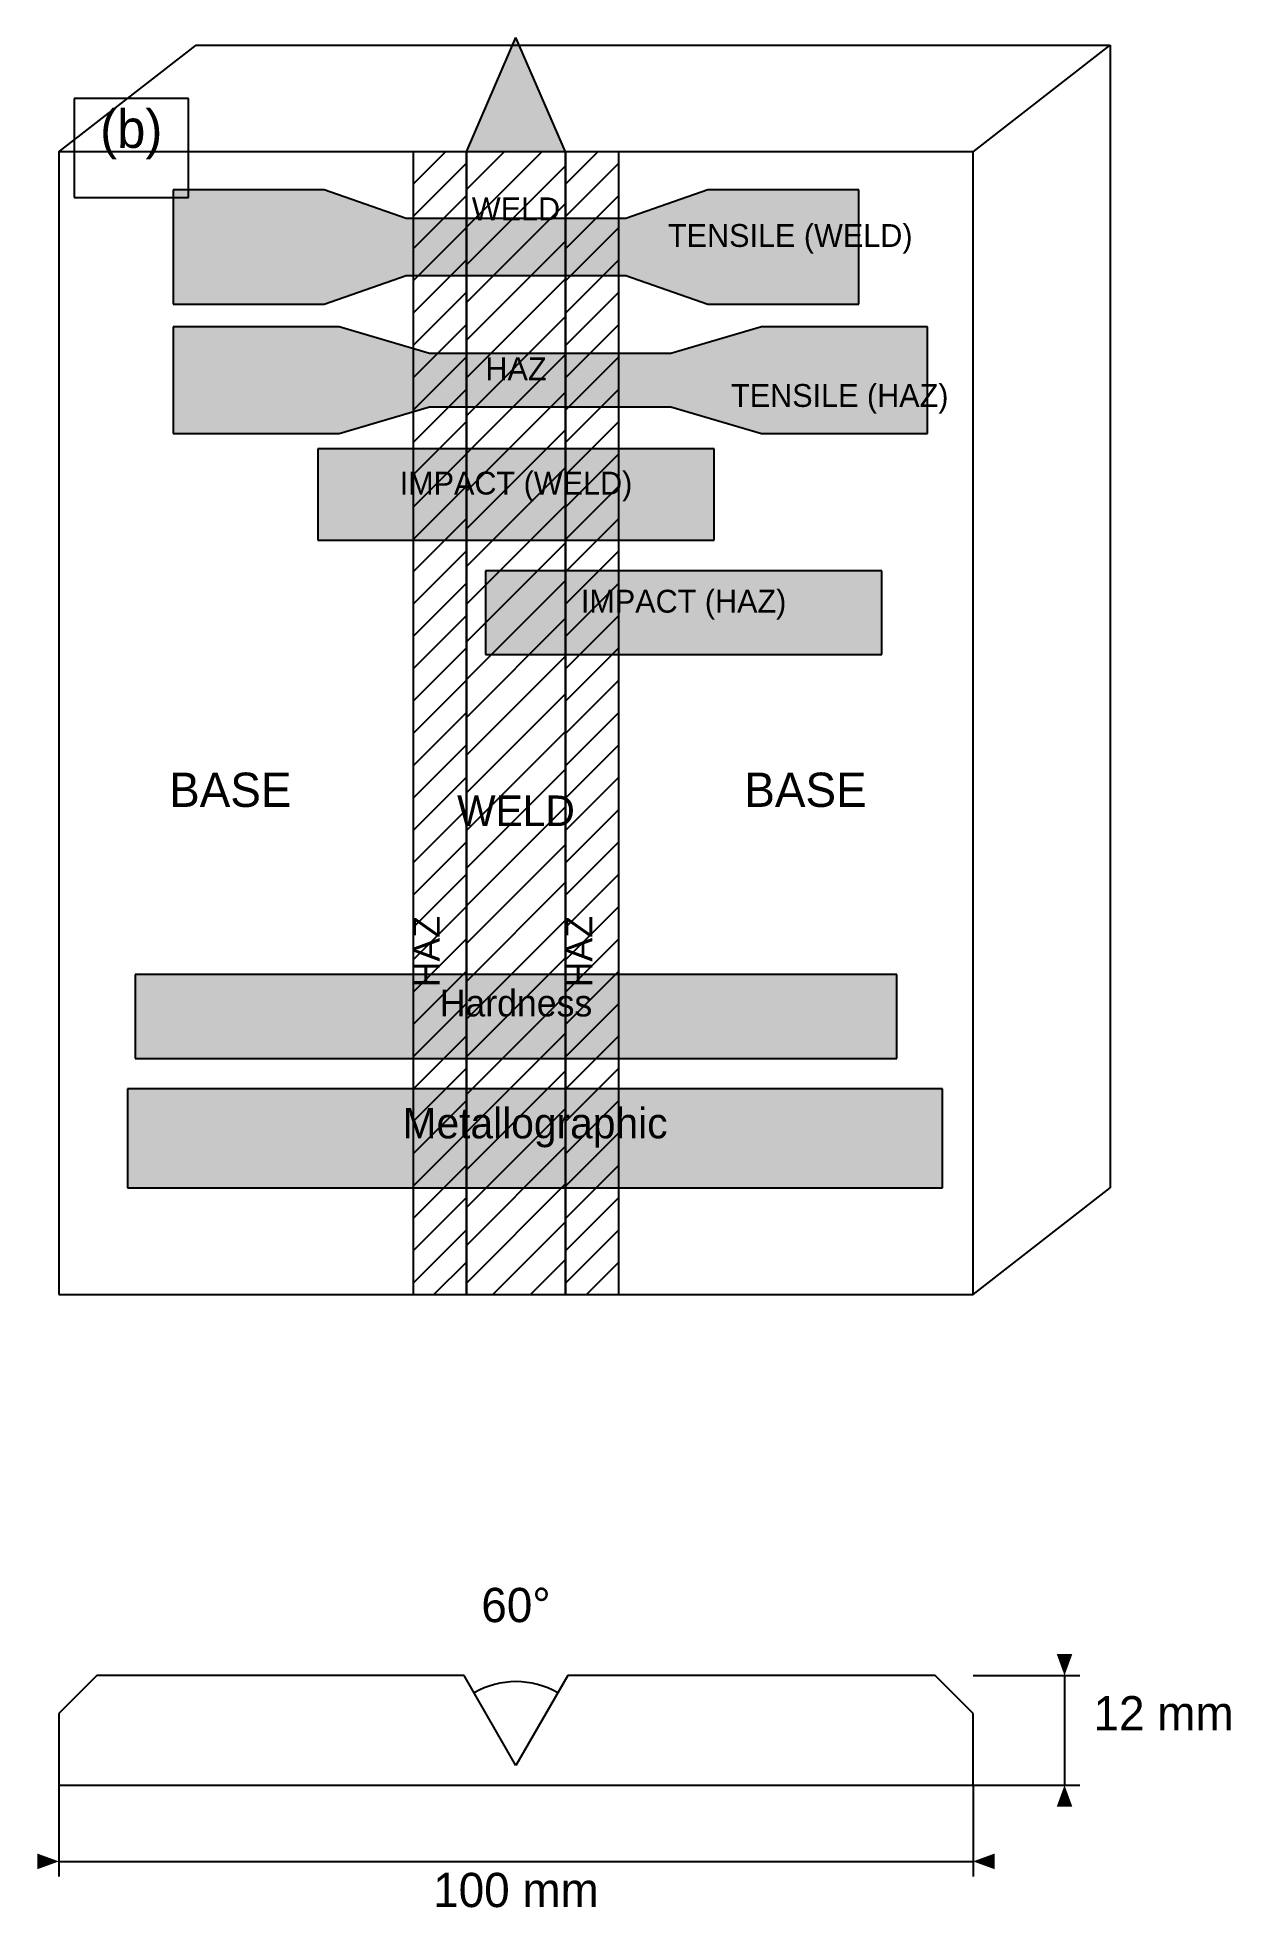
# Model space of a CAD drawing. Extents: x -6 to 308, y -101 to 390.
import ezdxf
from ezdxf.enums import TextEntityAlignment as Align

# ---------------------------------------------------------------- set-up
doc = ezdxf.new("R2010")
doc.units = 0

msp = doc.modelspace()

# ---------------------------------------------------------------- linework, layer by layer
at = {"layer": 'DIM', "color": 7}
for p, q in [((240, -40), (268, -40)), ((264, -40), (264, -68.8)), ((0, -68.8), (0, -92.8)), ((240, -68.8), (240, -92.8)), ((240, -68.8), (268, -68.8)), ((0, -88.8), (240, -88.8))]:
    msp.add_line(p, q, dxfattribs=at)
msp.add_arc((120, -63.62), 22, 60, 120, dxfattribs=at)
for points in [[(264, -40), (266.05, -34.36), (261.95, -34.36)], [(264, -68.8), (261.95, -74.44), (266.05, -74.44)], [(0, -88.8), (-5.64, -86.75), (-5.64, -90.85)], [(240, -88.8), (245.64, -90.85), (245.64, -86.75)]]:
    msp.add_solid(points, dxfattribs=at)
at = {"layer": 'HARDNESS', "color": 7}
for p, q in [((220, 144), (20, 144)), ((20, 144), (20, 122)), ((220, 122), (220, 144)), ((20, 122), (220, 122))]:
    msp.add_line(p, q, dxfattribs=at)
at = {"layer": 'HARDNESS', "color": 4}
msp.add_solid([(20, 122), (220, 122), (20, 144), (220, 144)], dxfattribs=at)
at = {"layer": 'HAZ', "color": 30}
for p, q in [((93, 351.51), (101.49, 360)), ((107, 360), (93, 360)), ((93, 360), (93, 60)), ((107, 60), (107, 360)), ((133, 351.51), (141.49, 360)), ((147, 360), (133, 360)), ((133, 360), (133, 60)), ((147, 60), (147, 360)), ((93, 343.03), (107, 357.03)), ((133, 343.03), (147, 357.03)), ((93, 334.54), (107, 348.54)), ((133, 334.54), (147, 348.54)), ((93, 326.06), (107, 340.06)), ((133, 326.06), (147, 340.06)), ((93, 317.57), (107, 331.57)), ((133, 317.57), (147, 331.57)), ((93, 309.09), (107, 323.09)), ((133, 309.09), (147, 323.09)), ((93, 300.6), (107, 314.6)), ((133, 300.6), (147, 314.6)), ((93, 292.12), (107, 306.12)), ((133, 292.12), (147, 306.12)), ((93, 283.63), (107, 297.63)), ((133, 283.63), (147, 297.63)), ((93, 275.15), (107, 289.15)), ((133, 275.15), (147, 289.15)), ((93, 266.66), (107, 280.66)), ((133, 266.66), (147, 280.66)), ((93, 258.18), (107, 272.18)), ((133, 258.18), (147, 272.18)), ((93, 249.69), (107, 263.69)), ((133, 249.69), (147, 263.69)), ((93, 241.21), (107, 255.21)), ((133, 241.21), (147, 255.21)), ((93, 232.72), (107, 246.72)), ((133, 232.72), (147, 246.72)), ((93, 224.24), (107, 238.24)), ((133, 224.24), (147, 238.24)), ((93, 215.75), (107, 229.75)), ((133, 215.75), (147, 229.75)), ((93, 207.26), (107, 221.26)), ((133, 207.26), (147, 221.26)), ((93, 198.78), (107, 212.78)), ((133, 198.78), (147, 212.78)), ((93, 190.29), (107, 204.29)), ((133, 190.29), (147, 204.29)), ((93, 181.81), (107, 195.81)), ((133, 181.81), (147, 195.81)), ((93, 173.32), (107, 187.32)), ((133, 173.32), (147, 187.32)), ((93, 164.84), (107, 178.84)), ((133, 164.84), (147, 178.84)), ((93, 156.35), (107, 170.35)), ((133, 156.35), (147, 170.35)), ((93, 147.87), (107, 161.87)), ((133, 147.87), (147, 161.87)), ((93, 139.38), (107, 153.38)), ((133, 139.38), (147, 153.38)), ((93, 130.9), (107, 144.9)), ((133, 130.9), (147, 144.9)), ((93, 122.41), (107, 136.41)), ((133, 122.41), (147, 136.41)), ((93, 113.93), (107, 127.93)), ((133, 113.93), (147, 127.93)), ((93, 105.44), (107, 119.44)), ((133, 105.44), (147, 119.44)), ((93, 96.96), (107, 110.96)), ((133, 96.96), (147, 110.96)), ((93, 88.47), (107, 102.47)), ((133, 88.47), (147, 102.47)), ((93, 79.99), (107, 93.99)), ((133, 79.99), (147, 93.99)), ((93, 71.5), (107, 85.5)), ((133, 71.5), (147, 85.5)), ((93, 63.02), (107, 77.02)), ((133, 63.02), (147, 77.02)), ((98.47, 60), (107, 68.53)), ((138.47, 60), (147, 68.53)), ((93, 60), (107, 60)), ((106.96, 60), (107, 60.04)), ((133, 60), (147, 60)), ((146.96, 60), (147, 60.04))]:
    msp.add_line(p, q, dxfattribs=at)
at = {"layer": 'IMPACT', "color": 7}
for p, q in [((172, 282), (68, 282)), ((68, 282), (68, 258)), ((172, 258), (172, 282)), ((68, 258), (172, 258)), ((216, 250), (112, 250)), ((112, 250), (112, 228)), ((216, 228), (216, 250)), ((112, 228), (216, 228))]:
    msp.add_line(p, q, dxfattribs=at)
at = {"layer": 'IMPACT', "color": 5}
for points in [[(68, 258), (172, 258), (68, 282), (172, 282)], [(112, 228), (216, 228), (112, 250), (216, 250)]]:
    msp.add_solid(points, dxfattribs=at)
at = {"layer": 'METALLO', "color": 7}
for p, q in [((232, 114), (18, 114)), ((18, 114), (18, 88)), ((232, 88), (232, 114)), ((18, 88), (232, 88))]:
    msp.add_line(p, q, dxfattribs=at)
at = {"layer": 'METALLO', "color": 214}
msp.add_solid([(18, 88), (232, 88), (18, 114), (232, 114)], dxfattribs=at)
at = {"layer": 'OUTLINE', "color": 7}
for p, q in [((0, 360), (36, 388)), ((36, 388), (276, 388)), ((240, 360), (276, 388)), ((276, 388), (276, 88)), ((34, 374), (4, 374)), ((4, 374), (4, 348)), ((34, 348), (34, 374)), ((240, 360), (0, 360)), ((0, 360), (0, 60)), ((240, 60), (240, 360)), ((4, 348), (34, 348)), ((240, 60), (276, 88)), ((0, 60), (240, 60))]:
    msp.add_line(p, q, dxfattribs=at)
at = {"layer": 'SECTION', "color": 7}
for p, q in [((10, -40), (0, -50)), ((106.37, -40), (10, -40)), ((120, -63.62), (106.37, -40)), ((133.63, -40), (120, -63.62)), ((230, -40), (133.63, -40)), ((240, -50), (230, -40)), ((0, -50), (0, -68.8)), ((240, -68.8), (240, -50)), ((0, -68.8), (240, -68.8))]:
    msp.add_line(p, q, dxfattribs=at)
at = {"layer": 'TENSILE', "color": 7}
for p, q in [((69.6, 350), (30, 350)), ((30, 350), (30, 320)), ((91.2, 342.5), (69.6, 350)), ((170.4, 350), (148.8, 342.5)), ((210, 350), (170.4, 350)), ((210, 320), (210, 350)), ((148.8, 342.5), (91.2, 342.5)), ((69.6, 320), (91.2, 327.5)), ((91.2, 327.5), (148.8, 327.5)), ((148.8, 327.5), (170.4, 320)), ((30, 320), (69.6, 320)), ((170.4, 320), (210, 320)), ((73.56, 314), (30, 314)), ((30, 314), (30, 286)), ((97.32, 307), (73.56, 314)), ((184.44, 314), (160.68, 307)), ((228, 314), (184.44, 314)), ((228, 286), (228, 314)), ((160.68, 307), (97.32, 307)), ((73.56, 286), (97.32, 293)), ((97.32, 293), (160.68, 293)), ((160.68, 293), (184.44, 286)), ((30, 286), (73.56, 286)), ((184.44, 286), (228, 286))]:
    msp.add_line(p, q, dxfattribs=at)
at = {"layer": 'TENSILE', "color": 3}
for points in [[(30, 320), (69.6, 320), (30, 350), (69.6, 350)], [(69.6, 320), (91.2, 327.5), (69.6, 350), (91.2, 342.5)], [(148.8, 327.5), (170.4, 320), (148.8, 342.5), (170.4, 350)], [(170.4, 320), (210, 320), (170.4, 350), (210, 350)], [(91.2, 327.5), (148.8, 327.5), (91.2, 342.5), (148.8, 342.5)], [(30, 286), (73.56, 286), (30, 314), (73.56, 314)], [(73.56, 286), (97.32, 293), (73.56, 314), (97.32, 307)], [(160.68, 293), (184.44, 286), (160.68, 307), (184.44, 314)], [(184.44, 286), (228, 286), (184.44, 314), (228, 314)], [(97.32, 293), (160.68, 293), (97.32, 307), (160.68, 307)]]:
    msp.add_solid(points, dxfattribs=at)
at = {"layer": 'WELD', "color": 1}
for p, q in [((107, 360), (120, 390)), ((133, 360), (120, 390)), ((107, 350.1), (116.9, 360)), ((107, 340.2), (126.8, 360)), ((133, 360), (107, 360)), ((107, 360), (107, 60)), ((133, 60), (133, 360)), ((107, 330.3), (133, 356.3)), ((107, 320.4), (133, 346.4)), ((107, 310.5), (133, 336.5)), ((107, 300.6), (133, 326.6)), ((107, 290.7), (133, 316.7)), ((107, 280.8), (133, 306.8)), ((107, 270.9), (133, 296.9)), ((107, 261.01), (133, 287.01)), ((107, 251.11), (133, 277.11)), ((107, 241.21), (133, 267.21)), ((107, 231.31), (133, 257.31)), ((107, 221.41), (133, 247.41)), ((107, 211.51), (133, 237.51)), ((107, 201.61), (133, 227.61)), ((107, 191.71), (133, 217.71)), ((107, 181.81), (133, 207.81)), ((107, 171.91), (133, 197.91)), ((107, 162.01), (133, 188.01)), ((107, 152.11), (133, 178.11)), ((107, 142.21), (133, 168.21)), ((107, 132.31), (133, 158.31)), ((107, 122.41), (133, 148.41)), ((107, 112.51), (133, 138.51)), ((107, 102.61), (133, 128.61)), ((107, 92.71), (133, 118.71)), ((107, 82.81), (133, 108.81)), ((107, 72.91), (133, 98.91)), ((107, 63.02), (133, 89.02)), ((113.88, 60), (133, 79.12)), ((123.78, 60), (133, 69.22)), ((107, 60), (133, 60))]:
    msp.add_line(p, q, dxfattribs=at)
msp.add_solid([(107, 360), (133, 360), (120, 390)], dxfattribs=at)

# ---------------------------------------------------------------- texts
at = {"layer": 'HARDNESS', "color": 7}
msp.add_text('Hardness', height=7, dxfattribs=at).set_placement((120, 133), align=Align.CENTER)
at = {"layer": 'IMPACT', "color": 7}
for s, p in [('IMPACT (WELD)', (120, 270)), ('IMPACT (HAZ)', (164, 239))]:
    msp.add_text(s, height=6, dxfattribs=at).set_placement(p, align=Align.CENTER)
at = {"layer": 'METALLO', "color": 7}
msp.add_text('Metallographic', height=8, dxfattribs=at).set_placement((125, 101), align=Align.CENTER)
at = {"layer": 'TENSILE', "color": 7}
for s, p in [('WELD', (120, 342)), ('TENSILE (WELD)', (192, 335)), ('HAZ', (120, 300)), ('TENSILE (HAZ)', (205, 293))]:
    msp.add_text(s, height=6, dxfattribs=at).set_placement(p, align=Align.CENTER)
at = {"layer": 'TEXT', "color": 7}
for s, height, p in [('(b)', 10, (19, 361)), ('BASE', 9, (45, 188)), ('BASE', 9, (196, 188)), ('WELD', 8, (120, 183)), ('60%%d', 9, (120, -26)), ('12 mm', 9, (290, -54.4)), ('100 mm', 9, (120, -100.8))]:
    msp.add_text(s, height=height, dxfattribs=at).set_placement(p, align=Align.CENTER)
for p in [(100, 150), (140, 150)]:
    msp.add_text('HAZ', height=7, rotation=90, dxfattribs=at).set_placement(p, align=Align.CENTER)

doc.saveas('drawing.dxf')
